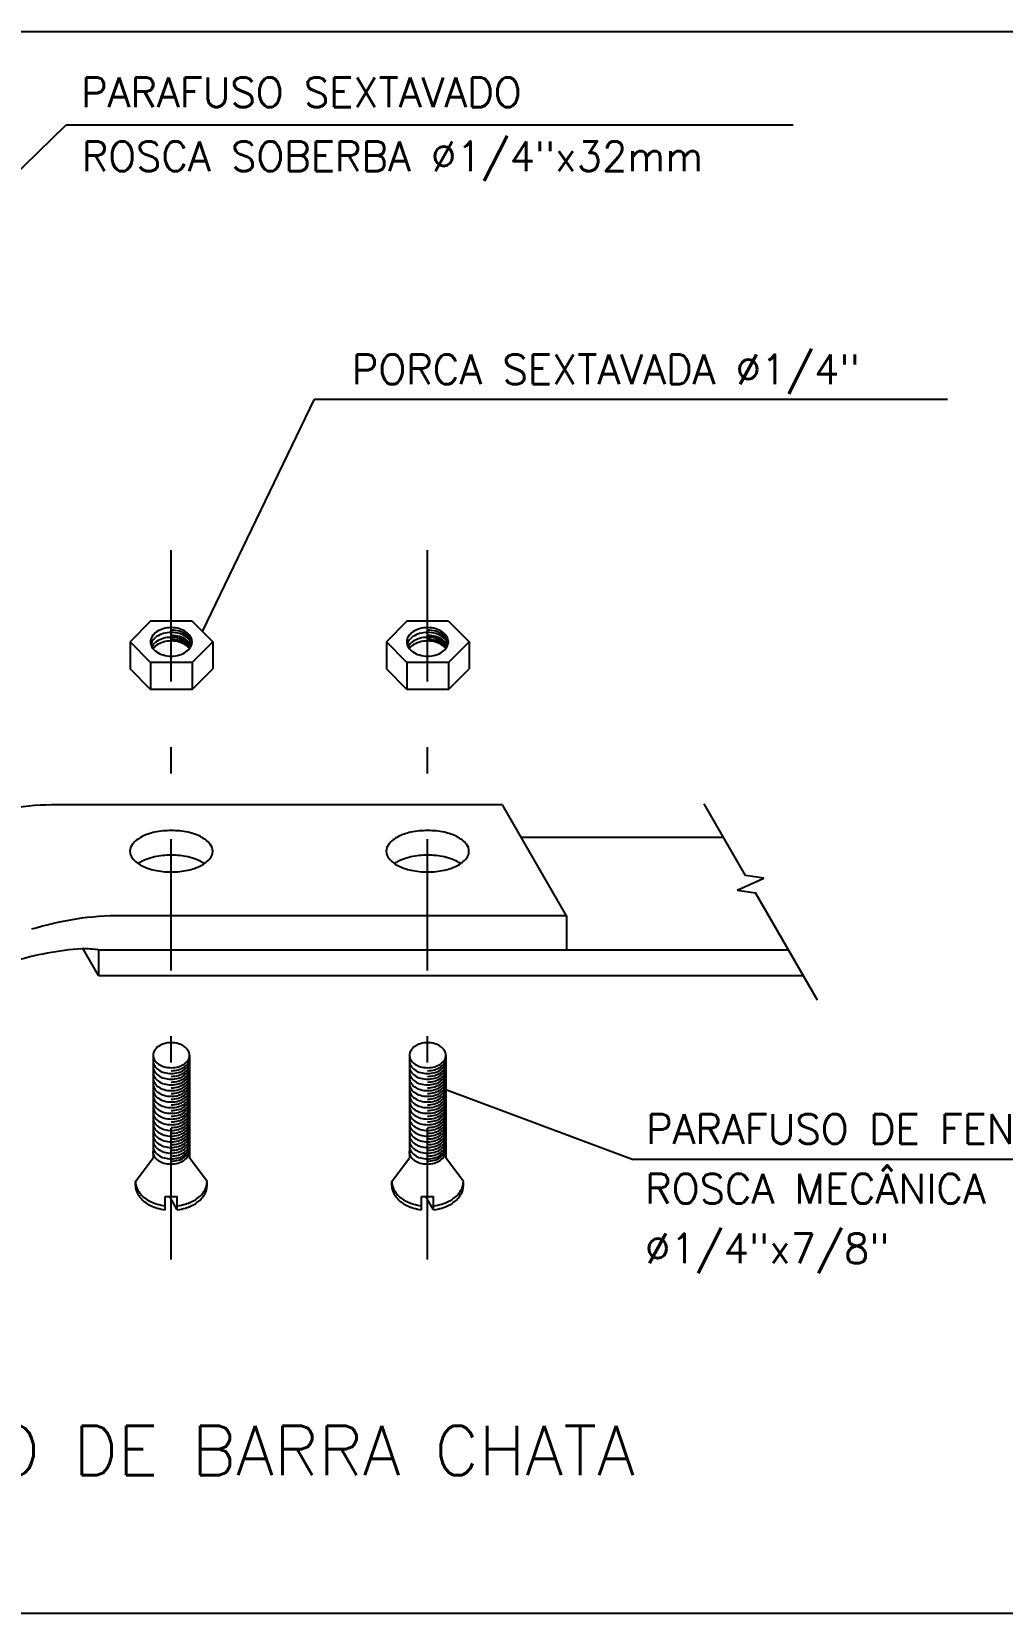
# Model space of a CAD drawing. Extents: x 0 to 11638, y -6007 to 0.
# Drawn here: x 11599.92 to 11603.61, y -5599.98 to -5593.95 of the extents above; entities that cross this region are included whole.
import ezdxf
from ezdxf.enums import TextEntityAlignment as Align

# ---------------------------------------------------------------- set-up
doc = ezdxf.new("R2010")
doc.units = 0
doc.linetypes.add('CONTINUO', pattern=[0])
doc.linetypes.add('DASHDOT', pattern=[1, 0.5, -0.25, 0, -0.25])
for name, color, linetype in [('ELE-BARRA CHATA ALUMÍNIO', 140, 'CONTINUOUS'), ('ELE-FIAÇÃO1', 7, 'CONTINUOUS'), ('ELE-LINHA FINA', 9, 'CONTINUOUS'), ('ELE-TEXTOS', 7, 'CONTINUOUS')]:
    doc.layers.add(name, color=color, linetype=linetype)
doc.styles.add('ROMANS', font='romans.shx', dxfattribs={"height": 0.3})

msp = doc.modelspace()

# ---------------------------------------------------------------- linework, layer by layer
at = {"layer": 'ELE-BARRA CHATA ALUMÍNIO'}
for p, q in [((11601.711, -5596.8983), (11600.0167, -5596.8983)), ((11601.9548, -5597.3205), (11601.711, -5596.8983)), ((11601.7823, -5597.0217), (11602.5518, -5597.0217)), ((11601.9548, -5597.3205), (11600.2605, -5597.3205)), ((11601.9548, -5597.3205), (11601.9548, -5597.4504)), ((11600.1742, -5597.5479), (11600.1158, -5597.4467)), ((11600.1742, -5597.4504), (11600.1742, -5597.5479)), ((11600.1742, -5597.4504), (11602.7993, -5597.4504)), ((11600.1742, -5597.5479), (11602.8556, -5597.5479))]:
    msp.add_line(p, q, dxfattribs=at)
for points in [[(11600.2931, -5597.0752, 0.174705), (11600.3028, -5597.1019, 0.104203), (11600.3393, -5597.1309, 0.064948), (11600.3869, -5597.1474, 0.051099), (11600.4507, -5597.1539, 0.051099), (11600.5144, -5597.1474, 0.064948), (11600.562, -5597.1309, 0.104203), (11600.5985, -5597.1019, 0.174705), (11600.6082, -5597.0752, 0.174705), (11600.5985, -5597.0485, 0.104203), (11600.562, -5597.0195, 0.064948), (11600.5144, -5597.003, 0.051099), (11600.4507, -5596.9964, 0.051099), (11600.3869, -5597.003, 0.064948), (11600.3393, -5597.0195, 0.104203), (11600.3028, -5597.0485, 0.174705)], [(11601.2687, -5597.0752, 0.174705), (11601.2783, -5597.1019, 0.104203), (11601.3148, -5597.1309, 0.064948), (11601.3625, -5597.1474, 0.051099), (11601.4262, -5597.1539, 0.051099), (11601.4899, -5597.1474, 0.064948), (11601.5376, -5597.1309, 0.104203), (11601.5741, -5597.1019, 0.174705), (11601.5837, -5597.0752, 0.174705), (11601.5741, -5597.0485, 0.104203), (11601.5376, -5597.0195, 0.064948), (11601.4899, -5597.003, 0.051099), (11601.4262, -5596.9964, 0.051099), (11601.3625, -5597.003, 0.064948), (11601.3148, -5597.0195, 0.104203), (11601.2783, -5597.0485, 0.174705)]]:
    msp.add_lwpolyline(points, format="xyb", close=True, dxfattribs=at)
for points in [[(11600.5771, -5597.1218, 0.087216), (11600.5144, -5597.0969, 0.051099), (11600.4507, -5597.0903, 0.051099), (11600.3869, -5597.0969, 0.087216), (11600.3242, -5597.1218, 0.104203)], [(11601.5526, -5597.1218, 0.087216), (11601.4899, -5597.0969, 0.051099), (11601.4262, -5597.0903, 0.051099), (11601.3625, -5597.0969, 0.087216), (11601.2997, -5597.1218, 0.104203)]]:
    msp.add_lwpolyline(points, format="xyb", dxfattribs=at)
for centre, radius, start, end in [((11600.0167, -5598.0449), 1.1466, 90, 107.31564), ((11600.2605, -5598.4671), 1.1466, 90, 107.31564), ((11600.1892, -5598.5905), 1.1466, 93.90959, 107.31564), ((11600.1051, -5598.0678), 0.6212, 83.61332, 89.45318)]:
    msp.add_arc(centre, radius, start, end, dxfattribs=at)
at = {"layer": 'ELE-FIAÇÃO1'}
for p, q in [((11599.4088, -5594.9351), (11600.051, -5594.3093)), ((11600.051, -5594.3093), (11602.8176, -5594.3093)), ((11600.5696, -5596.2387), (11600.996, -5595.3536)), ((11600.996, -5595.3536), (11603.4054, -5595.3536)), ((11601.4953, -5597.9822), (11602.2087, -5598.2488)), ((11604.1615, -5598.2488), (11602.2087, -5598.2488))]:
    msp.add_line(p, q, dxfattribs=at)
at = {"layer": 'ELE-FIAÇÃO1', "linetype": 'CONTINUO'}
msp.add_lwpolyline([(11596.5493, -5593.9547), (11619.7647, -5593.9547), (11619.7647, -5599.9768), (11596.5493, -5599.9768)], close=True, dxfattribs=at)
at = {"layer": 'ELE-LINHA FINA', "linetype": 'DASHDOT'}
for p, q in [((11600.4507, -5598.6295), (11600.4507, -5595.7773)), ((11601.4262, -5598.6295), (11601.4262, -5595.7773))]:
    msp.add_line(p, q, dxfattribs=at)
at = {"layer": 'ELE-LINHA FINA'}
for p, q in [((11600.3713, -5596.1993), (11600.2942, -5596.2781)), ((11600.53, -5596.1993), (11600.3713, -5596.1993)), ((11600.53, -5596.1993), (11600.6092, -5596.2781)), ((11601.3468, -5596.1993), (11601.2698, -5596.2781)), ((11601.5055, -5596.1993), (11601.3468, -5596.1993)), ((11601.5055, -5596.1993), (11601.5848, -5596.2781)), ((11600.2942, -5596.2781), (11600.2942, -5596.3802)), ((11600.3713, -5596.3569), (11600.2942, -5596.2781)), ((11600.53, -5596.3569), (11600.6092, -5596.2781)), ((11600.6092, -5596.2781), (11600.6092, -5596.3802)), ((11601.3468, -5596.3569), (11601.2698, -5596.2781)), ((11601.2698, -5596.2781), (11601.2698, -5596.3802)), ((11601.5055, -5596.3569), (11601.5848, -5596.2781)), ((11601.5848, -5596.2781), (11601.5848, -5596.3802)), ((11600.53, -5596.3569), (11600.3713, -5596.3569)), ((11600.3713, -5596.3569), (11600.3713, -5596.459)), ((11600.53, -5596.3569), (11600.53, -5596.459)), ((11601.5055, -5596.3569), (11601.3468, -5596.3569)), ((11601.3468, -5596.3569), (11601.3468, -5596.459)), ((11601.5055, -5596.3569), (11601.5055, -5596.459)), ((11600.3713, -5596.459), (11600.2942, -5596.3802)), ((11600.53, -5596.459), (11600.6092, -5596.3802)), ((11601.3468, -5596.459), (11601.2698, -5596.3802)), ((11601.5055, -5596.459), (11601.5848, -5596.3802)), ((11600.53, -5596.459), (11600.3713, -5596.459)), ((11601.5055, -5596.459), (11601.3468, -5596.459)), ((11602.6362, -5597.1679), (11602.4787, -5596.8951)), ((11602.7064, -5597.1771), (11602.6362, -5597.1679)), ((11602.604, -5597.2238), (11602.6742, -5597.233)), ((11602.91, -5597.642), (11602.6738, -5597.2329)), ((11600.3815, -5597.8517), (11600.3815, -5598.2419)), ((11600.5198, -5597.8517), (11600.5198, -5598.2425)), ((11601.357, -5597.8517), (11601.357, -5598.2419)), ((11601.4953, -5597.8517), (11601.4953, -5598.2425)), ((11600.3142, -5598.3322), (11600.3815, -5598.2419)), ((11600.5871, -5598.3322), (11600.5198, -5598.2425)), ((11601.2898, -5598.3322), (11601.357, -5598.2419)), ((11601.5626, -5598.3322), (11601.4953, -5598.2425)), ((11600.3142, -5598.3475), (11600.3142, -5598.3322)), ((11600.5871, -5598.3475), (11600.5871, -5598.3322)), ((11601.2898, -5598.3475), (11601.2898, -5598.3322)), ((11601.5626, -5598.3475), (11601.5626, -5598.3322)), ((11600.4277, -5598.4399), (11600.4277, -5598.3894)), ((11600.4277, -5598.3894), (11600.4736, -5598.3894)), ((11600.4736, -5598.4399), (11600.4445, -5598.3894)), ((11600.4736, -5598.4399), (11600.4736, -5598.3894)), ((11601.4032, -5598.3894), (11601.4491, -5598.3894)), ((11601.4032, -5598.4399), (11601.4032, -5598.3894)), ((11601.4491, -5598.4399), (11601.42, -5598.3894)), ((11601.4491, -5598.4399), (11601.4491, -5598.3894))]:
    msp.add_line(p, q, dxfattribs=at)
for points in [[(11600.3716, -5596.2781, 0.136513), (11600.3771, -5596.2977, 0.106976), (11600.3948, -5596.3165, 0.081342), (11600.4193, -5596.328, 0.069402), (11600.4507, -5596.3324, 0.069402), (11600.482, -5596.328, 0.081342), (11600.5065, -5596.3165, 0.106976), (11600.5242, -5596.2977, 0.136513), (11600.5297, -5596.2781, 0.136513), (11600.5242, -5596.2585, 0.106976), (11600.5065, -5596.2397, 0.081342), (11600.482, -5596.2282, 0.069402), (11600.4507, -5596.2238, 0.069402), (11600.4193, -5596.2282, 0.081342), (11600.3948, -5596.2397, 0.106976), (11600.3771, -5596.2585, 0.136513)], [(11601.3472, -5596.2781, 0.136513), (11601.3526, -5596.2977, 0.106976), (11601.3703, -5596.3165, 0.081342), (11601.3948, -5596.328, 0.069402), (11601.4262, -5596.3324, 0.069402), (11601.4576, -5596.328, 0.081342), (11601.4821, -5596.3165, 0.106976), (11601.4997, -5596.2977, 0.136513), (11601.5052, -5596.2781, 0.136513), (11601.4997, -5596.2585, 0.106976), (11601.4821, -5596.2397, 0.081342), (11601.4576, -5596.2282, 0.069402), (11601.4262, -5596.2238, 0.069402), (11601.3948, -5596.2282, 0.081342), (11601.3703, -5596.2397, 0.106976), (11601.3526, -5596.2585, 0.136513)], [(11600.3815, -5597.8517, 0.136513), (11600.3863, -5597.8689, 0.106976), (11600.4018, -5597.8853, 0.081342), (11600.4232, -5597.8954, 0.069402), (11600.4507, -5597.8992, 0.069402), (11600.4781, -5597.8954, 0.081342), (11600.4995, -5597.8853, 0.106976), (11600.515, -5597.8689, 0.136513), (11600.5198, -5597.8517, 0.136513), (11600.515, -5597.8346, 0.106976), (11600.4995, -5597.8182, 0.081342), (11600.4781, -5597.8081, 0.069402), (11600.4507, -5597.8042, 0.069402), (11600.4232, -5597.8081, 0.081342), (11600.4018, -5597.8182, 0.106976), (11600.3863, -5597.8346, 0.136513)], [(11601.357, -5597.8517, 0.136513), (11601.3618, -5597.8689, 0.106976), (11601.3773, -5597.8853, 0.081342), (11601.3987, -5597.8954, 0.069402), (11601.4262, -5597.8992, 0.069402), (11601.4536, -5597.8954, 0.081342), (11601.4751, -5597.8853, 0.106976), (11601.4905, -5597.8689, 0.136513), (11601.4953, -5597.8517, 0.136513), (11601.4905, -5597.8346, 0.106976), (11601.4751, -5597.8182, 0.081342), (11601.4536, -5597.8081, 0.069402), (11601.4262, -5597.8042, 0.069402), (11601.3987, -5597.8081, 0.081342), (11601.3773, -5597.8182, 0.106976), (11601.3618, -5597.8346, 0.136513)]]:
    msp.add_lwpolyline(points, format="xyb", close=True, dxfattribs=at)
for points in [[(11600.5288, -5596.2773, 0.150105), (11600.5065, -5596.2492, 0.081342), (11600.482, -5596.2377, 0.069402), (11600.4507, -5596.2333, 0.069402)], [(11601.5043, -5596.2773, 0.150105), (11601.4821, -5596.2492, 0.081342), (11601.4576, -5596.2377, 0.069402), (11601.4262, -5596.2333, 0.069402)], [(11600.5288, -5596.2863, 0.150105), (11600.5065, -5596.2582, 0.081342), (11600.482, -5596.2467, 0.069402), (11600.4507, -5596.2423, 0.069402), (11600.4193, -5596.2467, 0.081342), (11600.3948, -5596.2582, 0.150105), (11600.3725, -5596.2863, 0.136513)], [(11600.5249, -5596.2966, 0.112242), (11600.5065, -5596.2767, 0.081342), (11600.482, -5596.2652, 0.069402), (11600.4507, -5596.2608, 0.069402), (11600.4193, -5596.2652, 0.081342), (11600.3948, -5596.2767, 0.112242), (11600.3764, -5596.2966, 0.136513)], [(11600.5202, -5596.3035, 0.077681), (11600.5065, -5596.2906, 0.081342), (11600.482, -5596.2791, 0.069402), (11600.4507, -5596.2747, 0.069402), (11600.4193, -5596.2791, 0.081342), (11600.3948, -5596.2906, 0.077681), (11600.3811, -5596.3035, 0.136513)], [(11600.5267, -5596.2927, 0.129019), (11600.5065, -5596.2693, 0.081342), (11600.482, -5596.2578, 0.069402), (11600.4507, -5596.2534, 0.069402)], [(11600.5224, -5596.3006, 0.092799), (11600.5065, -5596.2847, 0.081342), (11600.482, -5596.2732, 0.069402), (11600.4507, -5596.2688, 0.069402)], [(11601.5043, -5596.2863, 0.150105), (11601.4821, -5596.2582, 0.081342), (11601.4576, -5596.2467, 0.069402), (11601.4262, -5596.2423, 0.069402), (11601.3948, -5596.2467, 0.081342), (11601.3703, -5596.2582, 0.150105), (11601.3481, -5596.2863, 0.136513)], [(11601.5004, -5596.2966, 0.112242), (11601.4821, -5596.2767, 0.081342), (11601.4576, -5596.2652, 0.069402), (11601.4262, -5596.2608, 0.069402), (11601.3948, -5596.2652, 0.081342), (11601.3703, -5596.2767, 0.112242), (11601.352, -5596.2966, 0.136513)], [(11601.4957, -5596.3035, 0.077681), (11601.4821, -5596.2906, 0.081342), (11601.4576, -5596.2791, 0.069402), (11601.4262, -5596.2747, 0.069402), (11601.3948, -5596.2791, 0.081342), (11601.3703, -5596.2906, 0.077681), (11601.3566, -5596.3035, 0.136513)], [(11601.5023, -5596.2927, 0.129019), (11601.4821, -5596.2693, 0.081342), (11601.4576, -5596.2578, 0.069402), (11601.4262, -5596.2534, 0.069402)], [(11601.4979, -5596.3006, 0.092799), (11601.4821, -5596.2847, 0.081342), (11601.4576, -5596.2732, 0.069402), (11601.4262, -5596.2688, 0.069402)], [(11600.4507, -5597.9106, 0.069402), (11600.4781, -5597.9068, 0.081342), (11600.4995, -5597.8967, 0.106976), (11600.515, -5597.8803, 0.136513), (11600.5198, -5597.8631, 0.136513)], [(11601.4262, -5597.9106, 0.069402), (11601.4536, -5597.9068, 0.081342), (11601.4751, -5597.8967, 0.106976), (11601.4905, -5597.8803, 0.136513), (11601.4953, -5597.8631, 0.136513)], [(11600.3815, -5597.8739, 0.136513), (11600.3863, -5597.8911, 0.106976), (11600.4018, -5597.9075, 0.081342), (11600.4232, -5597.9176, 0.069402), (11600.4507, -5597.9214, 0.069402), (11600.4781, -5597.9176, 0.081342), (11600.4995, -5597.9075, 0.106976), (11600.515, -5597.8911, 0.136513), (11600.5198, -5597.8739, 0.136513)], [(11600.3815, -5597.8956, 0.136513), (11600.3863, -5597.9127, 0.106976), (11600.4018, -5597.9292, 0.081342), (11600.4232, -5597.9392, 0.069402), (11600.4507, -5597.9431, 0.069402), (11600.4781, -5597.9392, 0.081342), (11600.4995, -5597.9292, 0.106976), (11600.515, -5597.9127, 0.136513), (11600.5198, -5597.8956, 0.136513)], [(11600.3815, -5597.9172, 0.136513), (11600.3863, -5597.9344, 0.106976), (11600.4018, -5597.9508, 0.081342), (11600.4232, -5597.9609, 0.069402), (11600.4507, -5597.9647, 0.069402), (11600.4781, -5597.9609, 0.081342), (11600.4995, -5597.9508, 0.106976), (11600.515, -5597.9344, 0.136513), (11600.5198, -5597.9172, 0.136513)], [(11600.4507, -5597.9323, 0.069402), (11600.4781, -5597.9285, 0.081342), (11600.4995, -5597.9184, 0.106976), (11600.515, -5597.902, 0.136513), (11600.5198, -5597.8848, 0.136513)], [(11600.4507, -5597.9539, 0.069402), (11600.4781, -5597.9501, 0.081342), (11600.4995, -5597.94, 0.106976), (11600.515, -5597.9236, 0.136513), (11600.5198, -5597.9065, 0.136513)], [(11601.357, -5597.8739, 0.136513), (11601.3618, -5597.8911, 0.106976), (11601.3773, -5597.9075, 0.081342), (11601.3987, -5597.9176, 0.069402), (11601.4262, -5597.9214, 0.069402), (11601.4536, -5597.9176, 0.081342), (11601.4751, -5597.9075, 0.106976), (11601.4905, -5597.8911, 0.136513), (11601.4953, -5597.8739, 0.136513)], [(11601.357, -5597.8956, 0.136513), (11601.3618, -5597.9127, 0.106976), (11601.3773, -5597.9292, 0.081342), (11601.3987, -5597.9392, 0.069402), (11601.4262, -5597.9431, 0.069402), (11601.4536, -5597.9392, 0.081342), (11601.4751, -5597.9292, 0.106976), (11601.4905, -5597.9127, 0.136513), (11601.4953, -5597.8956, 0.136513)], [(11601.357, -5597.9172, 0.136513), (11601.3618, -5597.9344, 0.106976), (11601.3773, -5597.9508, 0.081342), (11601.3987, -5597.9609, 0.069402), (11601.4262, -5597.9647, 0.069402), (11601.4536, -5597.9609, 0.081342), (11601.4751, -5597.9508, 0.106976), (11601.4905, -5597.9344, 0.136513), (11601.4953, -5597.9172, 0.136513)], [(11601.4262, -5597.9323, 0.069402), (11601.4536, -5597.9285, 0.081342), (11601.4751, -5597.9184, 0.106976), (11601.4905, -5597.902, 0.136513), (11601.4953, -5597.8848, 0.136513)], [(11601.4262, -5597.9539, 0.069402), (11601.4536, -5597.9501, 0.081342), (11601.4751, -5597.94, 0.106976), (11601.4905, -5597.9236, 0.136513), (11601.4953, -5597.9065, 0.136513)], [(11600.3815, -5597.9389, 0.136513), (11600.3863, -5597.9561, 0.106976), (11600.4018, -5597.9725, 0.081342), (11600.4232, -5597.9826, 0.069402), (11600.4507, -5597.9864, 0.069402), (11600.4781, -5597.9826, 0.081342), (11600.4995, -5597.9725, 0.106976), (11600.515, -5597.9561, 0.136513), (11600.5198, -5597.9389, 0.136513)], [(11600.3815, -5597.9606, 0.136513), (11600.3863, -5597.9777, 0.106976), (11600.4018, -5597.9941, 0.081342), (11600.4232, -5598.0042, 0.069402), (11600.4507, -5598.008, 0.069402), (11600.4781, -5598.0042, 0.081342), (11600.4995, -5597.9941, 0.106976), (11600.515, -5597.9777, 0.136513), (11600.5198, -5597.9606, 0.136513)], [(11600.3815, -5597.9822, 0.136513), (11600.3863, -5597.9994, 0.106976), (11600.4018, -5598.0158, 0.081342), (11600.4232, -5598.0259, 0.069402), (11600.4507, -5598.0297, 0.069402), (11600.4781, -5598.0259, 0.081342), (11600.4995, -5598.0158, 0.106976), (11600.515, -5597.9994, 0.136513), (11600.5198, -5597.9822, 0.136513)], [(11600.4507, -5597.9756, 0.069402), (11600.4781, -5597.9718, 0.081342), (11600.4995, -5597.9617, 0.106976), (11600.515, -5597.9453, 0.136513), (11600.5198, -5597.9281, 0.136513)], [(11600.4507, -5597.9973, 0.069402), (11600.4781, -5597.9934, 0.081342), (11600.4995, -5597.9833, 0.106976), (11600.515, -5597.9669, 0.136513), (11600.5198, -5597.9498, 0.136513)], [(11600.4507, -5598.0189, 0.069402), (11600.4781, -5598.0151, 0.081342), (11600.4995, -5598.005, 0.106976), (11600.515, -5597.9886, 0.136513), (11600.5198, -5597.9714, 0.136513)], [(11601.357, -5597.9389, 0.136513), (11601.3618, -5597.9561, 0.106976), (11601.3773, -5597.9725, 0.081342), (11601.3987, -5597.9826, 0.069402), (11601.4262, -5597.9864, 0.069402), (11601.4536, -5597.9826, 0.081342), (11601.4751, -5597.9725, 0.106976), (11601.4905, -5597.9561, 0.136513), (11601.4953, -5597.9389, 0.136513)], [(11601.357, -5597.9606, 0.136513), (11601.3618, -5597.9777, 0.106976), (11601.3773, -5597.9941, 0.081342), (11601.3987, -5598.0042, 0.069402), (11601.4262, -5598.008, 0.069402), (11601.4536, -5598.0042, 0.081342), (11601.4751, -5597.9941, 0.106976), (11601.4905, -5597.9777, 0.136513), (11601.4953, -5597.9606, 0.136513)], [(11601.357, -5597.9822, 0.136513), (11601.3618, -5597.9994, 0.106976), (11601.3773, -5598.0158, 0.081342), (11601.3987, -5598.0259, 0.069402), (11601.4262, -5598.0297, 0.069402), (11601.4536, -5598.0259, 0.081342), (11601.4751, -5598.0158, 0.106976), (11601.4905, -5597.9994, 0.136513), (11601.4953, -5597.9822, 0.136513)], [(11601.4262, -5597.9756, 0.069402), (11601.4536, -5597.9718, 0.081342), (11601.4751, -5597.9617, 0.106976), (11601.4905, -5597.9453, 0.136513), (11601.4953, -5597.9281, 0.136513)], [(11601.4262, -5597.9973, 0.069402), (11601.4536, -5597.9934, 0.081342), (11601.4751, -5597.9833, 0.106976), (11601.4905, -5597.9669, 0.136513), (11601.4953, -5597.9498, 0.136513)], [(11601.4262, -5598.0189, 0.069402), (11601.4536, -5598.0151, 0.081342), (11601.4751, -5598.005, 0.106976), (11601.4905, -5597.9886, 0.136513), (11601.4953, -5597.9714, 0.136513)], [(11600.3815, -5598.0039, 0.136513), (11600.3863, -5598.021, 0.106976), (11600.4018, -5598.0375, 0.081342), (11600.4232, -5598.0475, 0.069402), (11600.4507, -5598.0514, 0.069402), (11600.4781, -5598.0475, 0.081342), (11600.4995, -5598.0375, 0.106976), (11600.515, -5598.021, 0.136513), (11600.5198, -5598.0039, 0.136513)], [(11600.3815, -5598.0255, 0.136513), (11600.3863, -5598.0427, 0.106976), (11600.4018, -5598.0591, 0.081342), (11600.4232, -5598.0692, 0.069402), (11600.4507, -5598.073, 0.069402), (11600.4781, -5598.0692, 0.081342), (11600.4995, -5598.0591, 0.106976), (11600.515, -5598.0427, 0.136513), (11600.5198, -5598.0255, 0.136513)], [(11600.3815, -5598.0472, 0.136513), (11600.3863, -5598.0643, 0.106976), (11600.4018, -5598.0808, 0.081342), (11600.4232, -5598.0908, 0.069402), (11600.4507, -5598.0947, 0.069402), (11600.4781, -5598.0908, 0.081342), (11600.4995, -5598.0808, 0.106976), (11600.515, -5598.0643, 0.136513), (11600.5198, -5598.0472, 0.136513)], [(11600.4507, -5598.0406, 0.069402), (11600.4781, -5598.0367, 0.081342), (11600.4995, -5598.0267, 0.106976), (11600.515, -5598.0102, 0.136513), (11600.5198, -5597.9931, 0.136513)], [(11600.4507, -5598.0622, 0.069402), (11600.4781, -5598.0584, 0.081342), (11600.4995, -5598.0483, 0.106976), (11600.515, -5598.0319, 0.136513), (11600.5198, -5598.0147, 0.136513)], [(11600.4507, -5598.0839, 0.069402), (11600.4781, -5598.0801, 0.081342), (11600.4995, -5598.07, 0.106976), (11600.515, -5598.0536, 0.136513), (11600.5198, -5598.0364, 0.136513)], [(11601.357, -5598.0039, 0.136513), (11601.3618, -5598.021, 0.106976), (11601.3773, -5598.0375, 0.081342), (11601.3987, -5598.0475, 0.069402), (11601.4262, -5598.0514, 0.069402), (11601.4536, -5598.0475, 0.081342), (11601.4751, -5598.0375, 0.106976), (11601.4905, -5598.021, 0.136513), (11601.4953, -5598.0039, 0.136513)], [(11601.357, -5598.0255, 0.136513), (11601.3618, -5598.0427, 0.106976), (11601.3773, -5598.0591, 0.081342), (11601.3987, -5598.0692, 0.069402), (11601.4262, -5598.073, 0.069402), (11601.4536, -5598.0692, 0.081342), (11601.4751, -5598.0591, 0.106976), (11601.4905, -5598.0427, 0.136513), (11601.4953, -5598.0255, 0.136513)], [(11601.357, -5598.0472, 0.136513), (11601.3618, -5598.0643, 0.106976), (11601.3773, -5598.0808, 0.081342), (11601.3987, -5598.0908, 0.069402), (11601.4262, -5598.0947, 0.069402), (11601.4536, -5598.0908, 0.081342), (11601.4751, -5598.0808, 0.106976), (11601.4905, -5598.0643, 0.136513), (11601.4953, -5598.0472, 0.136513)], [(11601.4262, -5598.0406, 0.069402), (11601.4536, -5598.0367, 0.081342), (11601.4751, -5598.0267, 0.106976), (11601.4905, -5598.0102, 0.136513), (11601.4953, -5597.9931, 0.136513)], [(11601.4262, -5598.0622, 0.069402), (11601.4536, -5598.0584, 0.081342), (11601.4751, -5598.0483, 0.106976), (11601.4905, -5598.0319, 0.136513), (11601.4953, -5598.0147, 0.136513)], [(11601.4262, -5598.0839, 0.069402), (11601.4536, -5598.0801, 0.081342), (11601.4751, -5598.07, 0.106976), (11601.4905, -5598.0536, 0.136513), (11601.4953, -5598.0364, 0.136513)], [(11600.3815, -5598.0688, 0.136513), (11600.3863, -5598.086, 0.106976), (11600.4018, -5598.1024, 0.081342), (11600.4232, -5598.1125, 0.069402), (11600.4507, -5598.1163, 0.069402), (11600.4781, -5598.1125, 0.081342), (11600.4995, -5598.1024, 0.106976), (11600.515, -5598.086, 0.136513), (11600.5198, -5598.0688, 0.136513)], [(11600.3815, -5598.0905, 0.136513), (11600.3863, -5598.1077, 0.106976), (11600.4018, -5598.1241, 0.081342), (11600.4232, -5598.1342, 0.069402), (11600.4507, -5598.138, 0.069402), (11600.4781, -5598.1342, 0.081342), (11600.4995, -5598.1241, 0.106976), (11600.515, -5598.1077, 0.136513), (11600.5198, -5598.0905, 0.136513)], [(11600.4507, -5598.1055, 0.069402), (11600.4781, -5598.1017, 0.081342), (11600.4995, -5598.0916, 0.106976), (11600.515, -5598.0752, 0.136513), (11600.5198, -5598.0581, 0.136513)], [(11600.4507, -5598.1272, 0.069402), (11600.4781, -5598.1234, 0.081342), (11600.4995, -5598.1133, 0.106976), (11600.515, -5598.0969, 0.136513), (11600.5198, -5598.0797, 0.136513)], [(11600.4507, -5598.1489, 0.069402), (11600.4781, -5598.145, 0.081342), (11600.4995, -5598.135, 0.106976), (11600.515, -5598.1185, 0.136513), (11600.5198, -5598.1014, 0.136513)], [(11601.357, -5598.0688, 0.136513), (11601.3618, -5598.086, 0.106976), (11601.3773, -5598.1024, 0.081342), (11601.3987, -5598.1125, 0.069402), (11601.4262, -5598.1163, 0.069402), (11601.4536, -5598.1125, 0.081342), (11601.4751, -5598.1024, 0.106976), (11601.4905, -5598.086, 0.136513), (11601.4953, -5598.0688, 0.136513)], [(11601.357, -5598.0905, 0.136513), (11601.3618, -5598.1077, 0.106976), (11601.3773, -5598.1241, 0.081342), (11601.3987, -5598.1342, 0.069402), (11601.4262, -5598.138, 0.069402), (11601.4536, -5598.1342, 0.081342), (11601.4751, -5598.1241, 0.106976), (11601.4905, -5598.1077, 0.136513), (11601.4953, -5598.0905, 0.136513)], [(11601.4262, -5598.1055, 0.069402), (11601.4536, -5598.1017, 0.081342), (11601.4751, -5598.0916, 0.106976), (11601.4905, -5598.0752, 0.136513), (11601.4953, -5598.0581, 0.136513)], [(11601.4262, -5598.1272, 0.069402), (11601.4536, -5598.1234, 0.081342), (11601.4751, -5598.1133, 0.106976), (11601.4905, -5598.0969, 0.136513), (11601.4953, -5598.0797, 0.136513)], [(11601.4262, -5598.1489, 0.069402), (11601.4536, -5598.145, 0.081342), (11601.4751, -5598.135, 0.106976), (11601.4905, -5598.1185, 0.136513), (11601.4953, -5598.1014, 0.136513)], [(11600.3815, -5598.1122, 0.136513), (11600.3863, -5598.1293, 0.106976), (11600.4018, -5598.1457, 0.081342), (11600.4232, -5598.1558, 0.069402), (11600.4507, -5598.1597, 0.069402), (11600.4781, -5598.1558, 0.081342), (11600.4995, -5598.1457, 0.106976), (11600.515, -5598.1293, 0.136513), (11600.5198, -5598.1122, 0.136513)], [(11600.3815, -5598.1338, 0.136513), (11600.3863, -5598.151, 0.106976), (11600.4018, -5598.1674, 0.081342), (11600.4232, -5598.1775, 0.069402), (11600.4507, -5598.1813, 0.069402), (11600.4781, -5598.1775, 0.081342), (11600.4995, -5598.1674, 0.106976), (11600.515, -5598.151, 0.136513), (11600.5198, -5598.1338, 0.136513)], [(11600.3815, -5598.1555, 0.136513), (11600.3863, -5598.1726, 0.106976), (11600.4018, -5598.1891, 0.081342), (11600.4232, -5598.1991, 0.069402), (11600.4507, -5598.203, 0.069402), (11600.4781, -5598.1991, 0.081342), (11600.4995, -5598.1891, 0.106976), (11600.515, -5598.1726, 0.136513), (11600.5198, -5598.1555, 0.136513)], [(11600.4507, -5598.1705, 0.069402), (11600.4781, -5598.1667, 0.081342), (11600.4995, -5598.1566, 0.106976), (11600.515, -5598.1402, 0.136513), (11600.5198, -5598.123, 0.136513)], [(11600.4507, -5598.1922, 0.069402), (11600.4781, -5598.1883, 0.081342), (11600.4995, -5598.1783, 0.106976), (11600.515, -5598.1618, 0.136513), (11600.5198, -5598.1447, 0.136513)], [(11600.4507, -5598.2138, 0.069402), (11600.4781, -5598.21, 0.081342), (11600.4995, -5598.1999, 0.106976), (11600.515, -5598.1835, 0.136513), (11600.5198, -5598.1663, 0.136513)], [(11601.357, -5598.1122, 0.136513), (11601.3618, -5598.1293, 0.106976), (11601.3773, -5598.1457, 0.081342), (11601.3987, -5598.1558, 0.069402), (11601.4262, -5598.1597, 0.069402), (11601.4536, -5598.1558, 0.081342), (11601.4751, -5598.1457, 0.106976), (11601.4905, -5598.1293, 0.136513), (11601.4953, -5598.1122, 0.136513)], [(11601.357, -5598.1338, 0.136513), (11601.3618, -5598.151, 0.106976), (11601.3773, -5598.1674, 0.081342), (11601.3987, -5598.1775, 0.069402), (11601.4262, -5598.1813, 0.069402), (11601.4536, -5598.1775, 0.081342), (11601.4751, -5598.1674, 0.106976), (11601.4905, -5598.151, 0.136513), (11601.4953, -5598.1338, 0.136513)], [(11601.357, -5598.1555, 0.136513), (11601.3618, -5598.1726, 0.106976), (11601.3773, -5598.1891, 0.081342), (11601.3987, -5598.1991, 0.069402), (11601.4262, -5598.203, 0.069402), (11601.4536, -5598.1991, 0.081342), (11601.4751, -5598.1891, 0.106976), (11601.4905, -5598.1726, 0.136513), (11601.4953, -5598.1555, 0.136513)], [(11601.4262, -5598.1705, 0.069402), (11601.4536, -5598.1667, 0.081342), (11601.4751, -5598.1566, 0.106976), (11601.4905, -5598.1402, 0.136513), (11601.4953, -5598.123, 0.136513)], [(11601.4262, -5598.1922, 0.069402), (11601.4536, -5598.1883, 0.081342), (11601.4751, -5598.1783, 0.106976), (11601.4905, -5598.1618, 0.136513), (11601.4953, -5598.1447, 0.136513)], [(11601.4262, -5598.2138, 0.069402), (11601.4536, -5598.21, 0.081342), (11601.4751, -5598.1999, 0.106976), (11601.4905, -5598.1835, 0.136513), (11601.4953, -5598.1663, 0.136513)], [(11600.3803, -5598.2185, 0.136513), (11600.3851, -5598.2356, 0.106976), (11600.4005, -5598.2521, 0.081342), (11600.422, -5598.2621, 0.069402), (11600.4494, -5598.266, 0.069402), (11600.4769, -5598.2621, 0.081342), (11600.4983, -5598.2521, 0.106976), (11600.5138, -5598.2356, 0.136513), (11600.5186, -5598.2185, 0.136513)], [(11600.3815, -5598.1771, 0.136513), (11600.3863, -5598.1943, 0.106976), (11600.4018, -5598.2107, 0.081342), (11600.4232, -5598.2208, 0.069402), (11600.4507, -5598.2246, 0.069402), (11600.4781, -5598.2208, 0.081342), (11600.4995, -5598.2107, 0.106976), (11600.515, -5598.1943, 0.136513), (11600.5198, -5598.1771, 0.136513)], [(11600.3815, -5598.1988, 0.136513), (11600.3863, -5598.216, 0.106976), (11600.4018, -5598.2324, 0.081342), (11600.4232, -5598.2425, 0.069402), (11600.4507, -5598.2463, 0.069402), (11600.4781, -5598.2425, 0.081342), (11600.4995, -5598.2324, 0.106976), (11600.515, -5598.216, 0.136513), (11600.5198, -5598.1988, 0.136513)], [(11600.4494, -5598.2552, 0.069402), (11600.4769, -5598.2514, 0.081342), (11600.4983, -5598.2413, 0.106976), (11600.5138, -5598.2249, 0.136513), (11600.5186, -5598.2077, 0.136513)], [(11600.4507, -5598.2355, 0.069402), (11600.4781, -5598.2317, 0.081342), (11600.4995, -5598.2216, 0.106976), (11600.515, -5598.2052, 0.136513), (11600.5198, -5598.188, 0.136513)], [(11601.3558, -5598.2185, 0.136513), (11601.3606, -5598.2356, 0.106976), (11601.3761, -5598.2521, 0.081342), (11601.3975, -5598.2621, 0.069402), (11601.425, -5598.266, 0.069402), (11601.4524, -5598.2621, 0.081342), (11601.4739, -5598.2521, 0.106976), (11601.4893, -5598.2356, 0.136513), (11601.4941, -5598.2185, 0.136513)], [(11601.357, -5598.1771, 0.136513), (11601.3618, -5598.1943, 0.106976), (11601.3773, -5598.2107, 0.081342), (11601.3987, -5598.2208, 0.069402), (11601.4262, -5598.2246, 0.069402), (11601.4536, -5598.2208, 0.081342), (11601.4751, -5598.2107, 0.106976), (11601.4905, -5598.1943, 0.136513), (11601.4953, -5598.1771, 0.136513)], [(11601.357, -5598.1988, 0.136513), (11601.3618, -5598.216, 0.106976), (11601.3773, -5598.2324, 0.081342), (11601.3987, -5598.2425, 0.069402), (11601.4262, -5598.2463, 0.069402), (11601.4536, -5598.2425, 0.081342), (11601.4751, -5598.2324, 0.106976), (11601.4905, -5598.216, 0.136513), (11601.4953, -5598.1988, 0.136513)], [(11601.425, -5598.2552, 0.069402), (11601.4524, -5598.2514, 0.081342), (11601.4739, -5598.2413, 0.106976), (11601.4893, -5598.2249, 0.136513), (11601.4941, -5598.2077, 0.136513)], [(11601.4262, -5598.2355, 0.069402), (11601.4536, -5598.2317, 0.081342), (11601.4751, -5598.2216, 0.106976), (11601.4905, -5598.2052, 0.136513), (11601.4953, -5598.188, 0.136513)], [(11600.3142, -5598.3322, 0.136513), (11600.3236, -5598.3661, 0.106976), (11600.3542, -5598.3985, 0.081342), (11600.3965, -5598.4184, 0.040244), (11600.4277, -5598.4246, 0.069402)], [(11600.3142, -5598.3475, 0.136513), (11600.3236, -5598.3813, 0.106976), (11600.3542, -5598.4137, 0.081342), (11600.3965, -5598.4336, 0.040244), (11600.4277, -5598.4399, 0.069402)], [(11600.4736, -5598.4246, 0.040244), (11600.5048, -5598.4184, 0.081342), (11600.5471, -5598.3985, 0.106976), (11600.5777, -5598.3661, 0.136513), (11600.5871, -5598.3322, 0.136513)], [(11600.4736, -5598.4399, 0.040244), (11600.5048, -5598.4336, 0.081342), (11600.5471, -5598.4137, 0.106976), (11600.5777, -5598.3813, 0.136513), (11600.5871, -5598.3475, 0.136513)], [(11601.2898, -5598.3322, 0.136513), (11601.2992, -5598.3661, 0.106976), (11601.3297, -5598.3985, 0.081342), (11601.372, -5598.4184, 0.040244), (11601.4032, -5598.4246, 0.069402)], [(11601.2898, -5598.3475, 0.136513), (11601.2992, -5598.3813, 0.106976), (11601.3297, -5598.4137, 0.081342), (11601.372, -5598.4336, 0.040244), (11601.4032, -5598.4399, 0.069402)], [(11601.4491, -5598.4246, 0.040244), (11601.4803, -5598.4184, 0.081342), (11601.5227, -5598.3985, 0.106976), (11601.5532, -5598.3661, 0.136513), (11601.5626, -5598.3322, 0.136513)], [(11601.4491, -5598.4399, 0.040244), (11601.4803, -5598.4336, 0.081342), (11601.5227, -5598.4137, 0.106976), (11601.5532, -5598.3813, 0.136513), (11601.5626, -5598.3475, 0.136513)]]:
    msp.add_lwpolyline(points, format="xyb", dxfattribs=at)
msp.add_lwpolyline([(11602.604, -5597.2238), (11602.7064, -5597.1771)], dxfattribs=at)

# ---------------------------------------------------------------- texts
at = {"layer": 'ELE-TEXTOS', "style": 'ROMANS'}
for s, height, p in [('PARAFUSO SEXTAVADO', 0.112434, (11600.1074, -5594.2419)), ('ROSCA SOBERBA %%C1/4"x32mm', 0.112434, (11600.1096, -5594.4853)), ('PORCA SEXTAVADA %%C1/4"', 0.112506, (11601.1375, -5595.2966)), ('PARAFUSO DE FENDA', 0.112506, (11602.2574, -5598.1887)), ('ROSCA MECÂNICA', 0.112506, (11602.2539, -5598.416)), ('%%C1/4"x7/8"', 0.112506, (11602.2539, -5598.6434))]:
    msp.add_text(s, height=height, dxfattribs=at).set_placement(p)
msp.add_text('EMENDA E FIXAÇÃO DE BARRA CHATA ', height=0.1875, dxfattribs=at).set_placement((11599.9458, -5599.3588), align=Align.MIDDLE)

doc.saveas('drawing.dxf')
